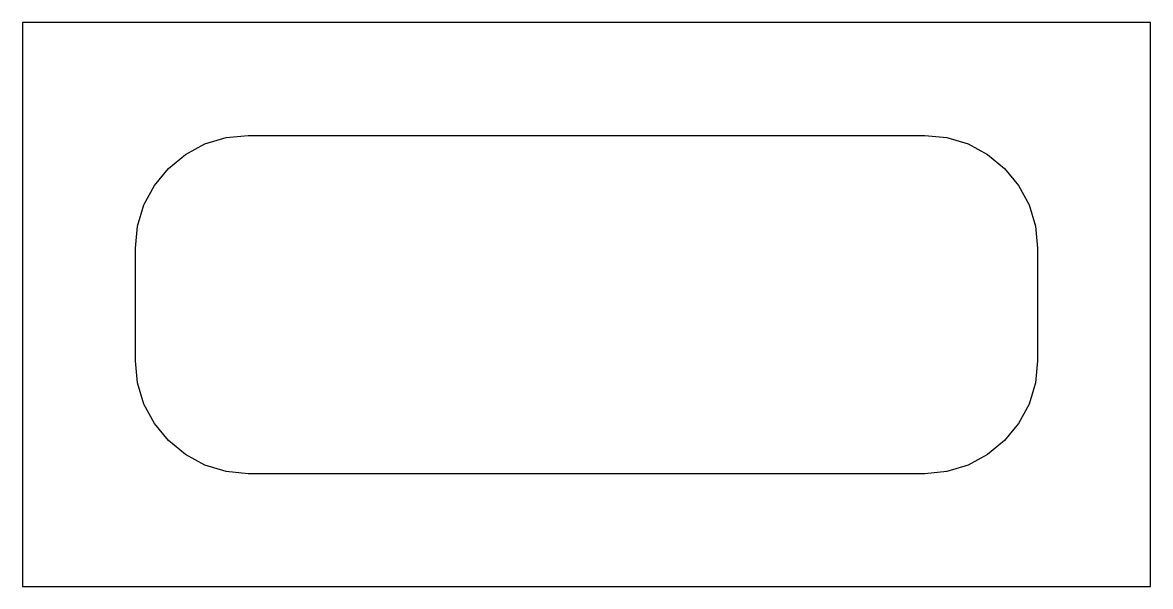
# Model space of a CAD drawing. Header units: metres. Extents: x 0 to 20, y 0 to 10.
import ezdxf

# ---------------------------------------------------------------- set-up
doc = ezdxf.new("R2010")
doc.units = ezdxf.units.M

msp = doc.modelspace()

# ---------------------------------------------------------------- linework, layer by layer
for p, q in [((20, 10), (0, 10)), ((0, 10), (0, 0)), ((20, 0), (20, 10)), ((3.60982, 7.96156), (4, 8)), ((4, 8), (16, 8)), ((16, 8), (16.3902, 7.96156)), ((2.88885, 7.66293), (3.23463, 7.84776)), ((3.23463, 7.84776), (3.60982, 7.96156)), ((16.3902, 7.96156), (16.7654, 7.84776)), ((16.7654, 7.84776), (17.1111, 7.66293)), ((2.58578, 7.41422), (2.88885, 7.66293)), ((17.1111, 7.66293), (17.4142, 7.41422)), ((2.33707, 7.11115), (2.58578, 7.41422)), ((17.4142, 7.41422), (17.6629, 7.11115)), ((2.15224, 6.76537), (2.33707, 7.11115)), ((17.6629, 7.11115), (17.8478, 6.76537)), ((2.03844, 6.39018), (2.15224, 6.76537)), ((17.8478, 6.76537), (17.9616, 6.39018)), ((2, 6), (2.03844, 6.39018)), ((17.9616, 6.39018), (18, 6)), ((2, 4), (2, 6)), ((18, 6), (18, 4)), ((2.03844, 3.60982), (2, 4)), ((18, 4), (17.9616, 3.60982)), ((2.15224, 3.23463), (2.03844, 3.60982)), ((17.9616, 3.60982), (17.8478, 3.23463)), ((2.33707, 2.88885), (2.15224, 3.23463)), ((17.8478, 3.23463), (17.6629, 2.88885)), ((2.58578, 2.58578), (2.33707, 2.88885)), ((17.6629, 2.88885), (17.4142, 2.58578)), ((2.88885, 2.33707), (2.58578, 2.58578)), ((17.4142, 2.58578), (17.1111, 2.33707)), ((3.23463, 2.15224), (2.88885, 2.33707)), ((17.1111, 2.33707), (16.7654, 2.15224)), ((3.60982, 2.03844), (3.23463, 2.15224)), ((4, 2), (3.60982, 2.03844)), ((16, 2), (4, 2)), ((16.3902, 2.03844), (16, 2)), ((16.7654, 2.15224), (16.3902, 2.03844)), ((0, 0), (20, 0))]:
    msp.add_line(p, q)

doc.saveas('drawing.dxf')
